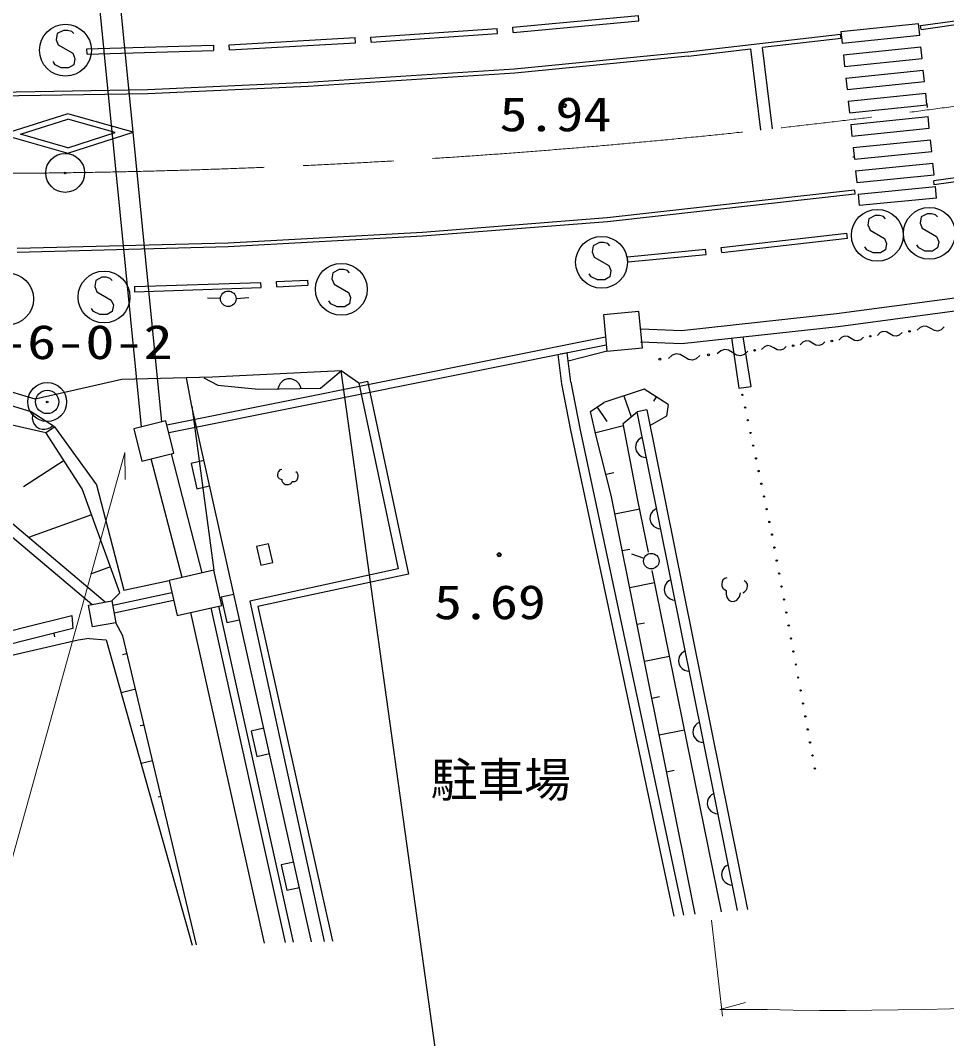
# Model space of a CAD drawing. Units: millimetres, scale not verified. Extents: x 40000 to 680000, y 20000 to 380000.
# Drawn here: x 338238 to 373962, y 260011 to 299272 of the extents above; entities that cross this region are included whole.
import ezdxf
from ezdxf.enums import TextEntityAlignment as Align

# ---------------------------------------------------------------- set-up
doc = ezdxf.new("R2010")
doc.units = ezdxf.units.MM
doc.header["$LTSCALE"] = 1000
doc.linetypes.add('CHAIN', pattern=[18.5, 12, -1.5, 3.5, -1.5])
for name, color, linetype, lineweight in [('M-BGD', 7, 'Continuous', 25), ('M-BGD-EXST', 7, 'Continuous', 25), ('M-BMK', 2, 'CHAIN', 13), ('M-BMK-SRVR', 3, 'Continuous', 25), ('M-STR-HTXT', 7, 'Continuous', 13), ('M-STR-STRC', 7, 'Continuous', 25)]:
    doc.layers.add(name, color=color, linetype=linetype, lineweight=lineweight)
doc.styles.add('ＭＳ ゴシック', font='')
doc.styles.get('ＭＳ ゴシック').set_extended_font_data('MS Gothic')

msp = doc.modelspace()

# ---------------------------------------------------------------- linework, layer by layer
at = {"layer": 'M-BGD'}
for p, q in [((342904, 283594), (341051, 302322)), ((343689, 283790), (341851, 302365)), ((372958, 299069), (378581, 299863)), ((372979, 298920), (378603, 299714)), ((369887, 298838), (372876, 299153)), ((369887, 298838), (369934, 298390)), ((372922, 298704), (372876, 299153)), ((372979, 298920), (372958, 299069)), ((369873, 298725), (363975, 298045)), ((369890, 298576), (366856, 298226)), ((369890, 298576), (369873, 298725)), ((369934, 298390), (372922, 298704)), ((363975, 298045), (357301, 297392)), ((363991, 297896), (366409, 298175)), ((366797, 295038), (366409, 298175)), ((367244, 295091), (366856, 298226)), ((369981, 297943), (372969, 298256)), ((373015, 297807), (372969, 298256)), ((363991, 297896), (357313, 297242)), ((369981, 297943), (370028, 297496)), ((370028, 297496), (373015, 297807)), ((357301, 297392), (349324, 296878)), ((357313, 297242), (349332, 296728)), ((370075, 297049), (373062, 297358)), ((373108, 296910), (373062, 297358)), ((349324, 296878), (343147, 296593)), ((370075, 297049), (370122, 296601)), ((370122, 296601), (373108, 296910)), ((343147, 296593), (335373, 296463)), ((343152, 296443), (335374, 296313)), ((349332, 296728), (343152, 296443)), ((370169, 296154), (373155, 296461)), ((373201, 296012), (373155, 296461)), ((370169, 296154), (370216, 295707)), ((373229, 295916), (373208, 296065)), ((340062, 295675), (337549, 294877)), ((342587, 294968), (340062, 295675)), ((370216, 295707), (373201, 296012)), ((338239, 294886), (340065, 295467)), ((341897, 294954), (340065, 295467)), ((370263, 295259), (373248, 295564)), ((370263, 295259), (370310, 294812)), ((373294, 295115), (373248, 295564)), ((337549, 294877), (340073, 294149)), ((340069, 294359), (338239, 294886)), ((340069, 294359), (341897, 294954)), ((340073, 294149), (342587, 294968)), ((370310, 294812), (373294, 295115)), ((370357, 294365), (373340, 294666)), ((373387, 294218), (373340, 294666)), ((370357, 294365), (370404, 293918)), ((370404, 293918), (373387, 294218)), ((370349, 294013), (370393, 294017)), ((370451, 293470), (373433, 293769)), ((373480, 293320), (373433, 293769)), ((370451, 293470), (370498, 293023)), ((370498, 293023), (373480, 293320)), ((376523, 293504), (373463, 293082)), ((377336, 293465), (373484, 292933)), ((373484, 292933), (373463, 293082)), ((370409, 292725), (360867, 291656)), ((370426, 292576), (360881, 291507)), ((370409, 292725), (370426, 292576)), ((370545, 292576), (373526, 292872)), ((370545, 292576), (370592, 292128)), ((373573, 292423), (373526, 292872)), ((373573, 292423), (370592, 292128)), ((360867, 291656), (353742, 291098)), ((360881, 291507), (353752, 290948)), ((353742, 291098), (346249, 290688)), ((353752, 290948), (346255, 290539)), ((346249, 290688), (338118, 290477)), ((346255, 290539), (338120, 290327)), ((346556, 288554), (347055, 288581)), ((369713, 287965), (375677, 288761)), ((345957, 288547), (345457, 288564)), ((369773, 287469), (375746, 288265)), ((362091, 288049), (360723, 287917)), ((360723, 287917), (360858, 286513)), ((362226, 286645), (362091, 288049)), ((363735, 287320), (369713, 287965)), ((363752, 286819), (369773, 287469)), ((372942, 287436), (372825, 287321)), ((373069, 287487), (372942, 287436)), ((373204, 287471), (373069, 287487)), ((373348, 287391), (373204, 287471)), ((373871, 287461), (373754, 287345)), ((360805, 287062), (343891, 283669)), ((362179, 287382), (363735, 287320)), ((365668, 287026), (365949, 285092)), ((366427, 285160), (366116, 287074)), ((369909, 287049), (369801, 286945)), ((370025, 287093), (369909, 287049)), ((370148, 287078), (370025, 287093)), ((370278, 287003), (370148, 287078)), ((370754, 287061), (370646, 286958)), ((371398, 287231), (371290, 287127)), ((371514, 287275), (371398, 287231)), ((371637, 287260), (371514, 287275)), ((371767, 287185), (371637, 287260)), ((371897, 287110), (371767, 287185)), ((372019, 287095), (371897, 287110)), ((372135, 287139), (372019, 287095)), ((372243, 287243), (372135, 287139)), ((373492, 287310), (373348, 287391)), ((373627, 287295), (373492, 287310)), ((373754, 287345), (373627, 287295)), ((343964, 283377), (360834, 286762)), ((360858, 286513), (362226, 286645)), ((362159, 286883), (363752, 286819)), ((366931, 286686), (366823, 286582)), ((367047, 286730), (366931, 286686)), ((367170, 286715), (367047, 286730)), ((367300, 286640), (367170, 286715)), ((367430, 286566), (367300, 286640)), ((367776, 286698), (367668, 286595)), ((368420, 286868), (368312, 286764)), ((368536, 286912), (368420, 286868)), ((368659, 286897), (368536, 286912)), ((368789, 286822), (368659, 286897)), ((368919, 286747), (368789, 286822)), ((369041, 286732), (368919, 286747)), ((369157, 286776), (369041, 286732)), ((369265, 286880), (369157, 286776)), ((370408, 286929), (370278, 287003)), ((370530, 286913), (370408, 286929)), ((370646, 286958), (370530, 286913)), ((359124, 285260), (358978, 286390)), ((359415, 286464), (359058, 286404)), ((359470, 285316), (359323, 286449)), ((360865, 286514), (359363, 286138)), ((363379, 286367), (363238, 286240)), ((363527, 286419), (363379, 286367)), ((363681, 286395), (363527, 286419)), ((363843, 286295), (363681, 286395)), ((364005, 286195), (363843, 286295)), ((364307, 286223), (364160, 286171)), ((364449, 286350), (364307, 286223)), ((365249, 286534), (365112, 286410)), ((365393, 286584), (365249, 286534)), ((365544, 286561), (365393, 286584)), ((365701, 286464), (365544, 286561)), ((365859, 286367), (365701, 286464)), ((366010, 286343), (365859, 286367)), ((366154, 286393), (366010, 286343)), ((366291, 286517), (366154, 286393)), ((367552, 286550), (367430, 286566)), ((367668, 286595), (367552, 286550)), ((364160, 286171), (364005, 286195)), ((344639, 285490), (342145, 285420)), ((345642, 285521), (344639, 285490)), ((344850, 284393), (344639, 285490)), ((345313, 285484), (345853, 285205)), ((350604, 285755), (345642, 285521)), ((348539, 285448), (348431, 285411)), ((348683, 285450), (348539, 285448)), ((348791, 285415), (348683, 285450)), ((349816, 285085), (350604, 285755)), ((351287, 285285), (350604, 285755)), ((338806, 284662), (336697, 285303)), ((342145, 285420), (338806, 284662)), ((345853, 285205), (347416, 285057)), ((347416, 285057), (349816, 285085)), ((348200, 285174), (348166, 285066)), ((348253, 285265), (348200, 285174)), ((348342, 285356), (348253, 285265)), ((348431, 285411), (348342, 285356)), ((348882, 285362), (348791, 285415)), ((348973, 285273), (348882, 285362)), ((349028, 285184), (348973, 285273)), ((349065, 285076), (349028, 285184)), ((351287, 285285), (351629, 285357)), ((351287, 285285), (352803, 278126)), ((351629, 285357), (353204, 277925)), ((359473, 283470), (359124, 285260)), ((359470, 285316), (359816, 283538)), ((362294, 285055), (360743, 284532)), ((363222, 284455), (362294, 285055)), ((365949, 285092), (366427, 285160)), ((338660, 284184), (336620, 284803)), ((361518, 284794), (361790, 283986)), ((362758, 284755), (362653, 284593)), ((349466, 263747), (344850, 284393)), ((344850, 284393), (345704, 278071)), ((360230, 284193), (360743, 284532)), ((360487, 284363), (360859, 283800)), ((362399, 284258), (362026, 284183)), ((362399, 284258), (366275, 264985)), ((363222, 284455), (363158, 284016)), ((336706, 283953), (339226, 283383)), ((339557, 283606), (338660, 284184)), ((338702, 284028), (338699, 283923)), ((338699, 283923), (338726, 283799)), ((338730, 284138), (338702, 284028)), ((360446, 283242), (360230, 284193)), ((361485, 283732), (362026, 284183)), ((365894, 264951), (362026, 284183)), ((363158, 284016), (362521, 283653)), ((338726, 283799), (338772, 283705)), ((338772, 283705), (338844, 283616)), ((338844, 283616), (338965, 283538)), ((338965, 283538), (339075, 283510)), ((339075, 283510), (339180, 283507)), ((339180, 283507), (339304, 283534)), ((339226, 283383), (339557, 283606)), ((339304, 283534), (339399, 283580)), ((339399, 283580), (339487, 283651)), ((339557, 283606), (341170, 281365)), ((343851, 283830), (342610, 283521)), ((342610, 283521), (342919, 282280)), ((344160, 282589), (343851, 283830)), ((359816, 283538), (363807, 264766)), ((360429, 283385), (361501, 283649)), ((362056, 280768), (361485, 283732)), ((340623, 281211), (339226, 283383)), ((361292, 274915), (359473, 283470)), ((361027, 280961), (360446, 283242)), ((361027, 280961), (360446, 283242)), ((362067, 283088), (362004, 282994)), ((362136, 283151), (362067, 283088)), ((362224, 283201), (362136, 283151)), ((361973, 282906), (361961, 282806)), ((361961, 282806), (361986, 282680)), ((362004, 282994), (361973, 282906)), ((339924, 282297), (338358, 281289)), ((342919, 282280), (344160, 282589)), ((344473, 277792), (343285, 282371)), ((345254, 277969), (344061, 282565)), ((345318, 282300), (344830, 282191)), ((361986, 282680), (362036, 282592)), ((362036, 282592), (362099, 282523)), ((362099, 282523), (362193, 282461)), ((362193, 282461), (362281, 282429)), ((362281, 282429), (362381, 282417)), ((344830, 282191), (345048, 281215)), ((348251, 281939), (348193, 281884)), ((348320, 281959), (348251, 281939)), ((348166, 281824), (348155, 281761)), ((348155, 281761), (348160, 281695)), ((348160, 281695), (348183, 281642)), ((348193, 281884), (348166, 281824)), ((348183, 281642), (348225, 281602)), ((348225, 281602), (348285, 281576)), ((348285, 281576), (348316, 281570)), ((348316, 281570), (348324, 281520)), ((348324, 281520), (348347, 281467)), ((348823, 281497), (348876, 281520)), ((348913, 281822), (348856, 281865)), ((348876, 281520), (348916, 281562)), ((348949, 281751), (348913, 281822)), ((348916, 281562), (348943, 281622)), ((348943, 281622), (348954, 281685)), ((348954, 281685), (348949, 281751)), ((360828, 281769), (361126, 281842)), ((342073, 277194), (340623, 281211)), ((341170, 281365), (342224, 277301)), ((345048, 281215), (345536, 281324)), ((348347, 281467), (348402, 281409)), ((348402, 281409), (348462, 281382)), ((348462, 281382), (348525, 281371)), ((348525, 281371), (348575, 281378)), ((348575, 281378), (348644, 281399)), ((348644, 281399), (348681, 281425)), ((348681, 281425), (348702, 281453)), ((348702, 281453), (348726, 281498)), ((348726, 281498), (348758, 281492)), ((348758, 281492), (348823, 281497)), ((364258, 264806), (361027, 280961)), ((362462, 278765), (362056, 280768)), ((341508, 276839), (337208, 280465)), ((361169, 280250), (362132, 280443)), ((362620, 280341), (362557, 280247)), ((362689, 280404), (362620, 280341)), ((362776, 280454), (362689, 280404)), ((340996, 276748), (337037, 280086)), ((340986, 280206), (338556, 279329)), ((362526, 280159), (362513, 280058)), ((362513, 280058), (362538, 279933)), ((362557, 280247), (362526, 280159)), ((362538, 279933), (362589, 279845)), ((362589, 279845), (362652, 279776)), ((362652, 279776), (362746, 279713)), ((362746, 279713), (362834, 279682)), ((362834, 279682), (362934, 279670)), ((347809, 279093), (347340, 278981)), ((347340, 278981), (347511, 278263)), ((347980, 278375), (347809, 279093)), ((361453, 278829), (361741, 278886)), ((347511, 278263), (347980, 278375)), ((362290, 278524), (361820, 278696)), ((341711, 278198), (340949, 277923)), ((345704, 278071), (343978, 277679)), ((346012, 276712), (345704, 278071)), ((352803, 278126), (347082, 276874)), ((365278, 264896), (362604, 278065)), ((342224, 277301), (343978, 277679)), ((343978, 277679), (344286, 276321)), ((353204, 277925), (348937, 277013)), ((361738, 277408), (362699, 277600)), ((363172, 277593), (363109, 277499)), ((363241, 277656), (363172, 277593)), ((363329, 277707), (363241, 277656)), ((365299, 277628), (365285, 277549)), ((365332, 277703), (365299, 277628)), ((365402, 277752), (365332, 277703)), ((365488, 277777), (365402, 277752)), ((366229, 277606), (366157, 277659)), ((366278, 277537), (366229, 277606)), ((341770, 276886), (342073, 277194)), ((341799, 276722), (344083, 277215)), ((363078, 277411), (363066, 277311)), ((363066, 277311), (363091, 277185)), ((363109, 277499), (363078, 277411)), ((365285, 277549), (365291, 277467)), ((365291, 277467), (365336, 277378)), ((365336, 277378), (365388, 277328)), ((365388, 277328), (365463, 277294)), ((365463, 277294), (365453, 277235)), ((365453, 277235), (365455, 277133)), ((366004, 277138), (366015, 277197)), ((366097, 277203), (366163, 277232)), ((366163, 277232), (366236, 277300)), ((366236, 277300), (366270, 277375)), ((366270, 277375), (366284, 277454)), ((366284, 277454), (366278, 277537)), ((340868, 276726), (341770, 276886)), ((341770, 276886), (341918, 276049)), ((341851, 276427), (344149, 276923)), ((346472, 277139), (345984, 277030)), ((345984, 277030), (346202, 276054)), ((347082, 276874), (349959, 263761)), ((348937, 277013), (347391, 276677)), ((363091, 277185), (363141, 277098)), ((363141, 277098), (363204, 277029)), ((363204, 277029), (363298, 276966)), ((363298, 276966), (363386, 276935)), ((363386, 276935), (363487, 276922)), ((365455, 277133), (365481, 277048)), ((365481, 277048), (365510, 276981)), ((365510, 276981), (365578, 276909)), ((365578, 276909), (365673, 276871)), ((365673, 276871), (365775, 276874)), ((365775, 276874), (365864, 276919)), ((365864, 276919), (365914, 276971)), ((365914, 276971), (365967, 277043)), ((365967, 277043), (366004, 277138)), ((341017, 275889), (340868, 276726)), ((344286, 276321), (346012, 276712)), ((347650, 263697), (344810, 276439)), ((348465, 263720), (345590, 276616)), ((345874, 276681), (348764, 263728)), ((347391, 276677), (350273, 263770)), ((338362, 275859), (340227, 276331)), ((340227, 276331), (340260, 275823)), ((341918, 276049), (341017, 275889)), ((342195, 275546), (341918, 276049)), ((346202, 276054), (346690, 276163)), ((362022, 275987), (362311, 276044)), ((340260, 275823), (332901, 273965)), ((332952, 274483), (338362, 275859)), ((339524, 275637), (339558, 275503)), ((340467, 275372), (333088, 273688)), ((340896, 275440), (340467, 275372)), ((340896, 275440), (341551, 275383)), ((341551, 275383), (344865, 263620)), ((345025, 263625), (342195, 275546)), ((342359, 274857), (342173, 274813)), ((363456, 264735), (361292, 274915)), ((363725, 274846), (363662, 274752)), ((363794, 274909), (363725, 274846)), ((363881, 274959), (363794, 274909)), ((362306, 274565), (363275, 274759)), ((363631, 274664), (363618, 274564)), ((363618, 274564), (363644, 274438)), ((363662, 274752), (363631, 274664)), ((363644, 274438), (363694, 274350)), ((363694, 274350), (363757, 274281)), ((363757, 274281), (363851, 274219)), ((363851, 274219), (363939, 274187)), ((363939, 274187), (364039, 274175)), ((342686, 273480), (342125, 273347)), ((362590, 273144), (362882, 273202)), ((343013, 272102), (342862, 272067)), ((364277, 272099), (364215, 272005)), ((364346, 272162), (364277, 272099)), ((364434, 272212), (364346, 272162)), ((347626, 271977), (347138, 271868)), ((347138, 271868), (347356, 270892)), ((362874, 271723), (363852, 271918)), ((364183, 271917), (364171, 271816)), ((364171, 271816), (364196, 271691)), ((364215, 272005), (364183, 271917)), ((364196, 271691), (364246, 271603)), ((364246, 271603), (364309, 271534)), ((364309, 271534), (364403, 271471)), ((364403, 271471), (364491, 271440)), ((364491, 271440), (364592, 271428)), ((347356, 270892), (347844, 271001)), ((343340, 270725), (342893, 270619)), ((363159, 270302), (363453, 270360)), ((343666, 269348), (343550, 269320)), ((364830, 269351), (364767, 269257)), ((364899, 269414), (364830, 269351)), ((364987, 269464), (364899, 269414)), ((364736, 269169), (364723, 269069)), ((364723, 269069), (364749, 268943)), ((364767, 269257), (364736, 269169)), ((364749, 268943), (364799, 268856)), ((364799, 268856), (364862, 268787)), ((364862, 268787), (364956, 268724)), ((364956, 268724), (365044, 268693)), ((365044, 268693), (365144, 268680)), ((348780, 266816), (348292, 266707)), ((348292, 266707), (348511, 265731)), ((365382, 266604), (365320, 266510)), ((365451, 266667), (365382, 266604)), ((365539, 266717), (365451, 266667)), ((365288, 266422), (365276, 266321)), ((365276, 266321), (365301, 266196)), ((365320, 266510), (365288, 266422)), ((365301, 266196), (365352, 266108)), ((348511, 265731), (348998, 265840)), ((365352, 266108), (365414, 266039)), ((365414, 266039), (365509, 265977)), ((365509, 265977), (365597, 265945)), ((365597, 265945), (365697, 265933))]:
    msp.add_line(p, q, dxfattribs=at)
for centre, radius in [((359224, 295988), 75), ((359224, 295988), 45), ((346256, 288537), 300), ((371022, 287094), 30), ((372530, 287281), 33), ((368044, 286731), 30), ((369533, 286913), 30), ((362897, 286209), 38), ((364780, 286380), 37), ((366555, 286550), 30), ((366086, 284833), 25), ((366190, 284343), 25), ((366293, 283853), 25), ((366397, 283363), 25), ((366501, 282874), 25), ((366605, 282384), 25), ((366708, 281894), 25), ((366812, 281405), 25), ((366915, 280915), 25), ((367019, 280425), 25), ((367123, 279935), 25), ((367226, 279446), 25), ((367318, 278945), 25), ((356703, 278668), 75), ((356703, 278668), 45), ((362571, 278421), 300), ((367410, 278444), 25), ((367502, 277943), 25), ((367593, 277442), 25), ((367685, 276941), 25), ((367777, 276440), 25), ((367869, 275939), 25), ((367961, 275438), 25), ((368052, 274937), 25), ((368144, 274436), 25), ((368236, 273936), 25), ((368328, 273435), 25), ((368420, 272934), 25), ((368511, 272433), 25), ((368603, 271932), 25), ((368695, 271431), 25), ((368787, 270930), 25), ((368878, 270429), 25)]:
    msp.add_circle(centre, radius, dxfattribs=at)
at = {"layer": 'M-BGD-EXST'}
for p, q in [((339897, 298883), (339657, 298763)), ((340057, 298883), (339897, 298883)), ((340217, 298843), (340057, 298883)), ((340297, 298763), (340217, 298843)), ((339657, 298763), (339617, 298523)), ((339617, 298523), (339697, 298323)), ((339697, 298323), (340257, 298003)), ((340257, 298003), (340337, 297803)), ((340812, 297971), (340806, 298171)), ((339577, 297563), (339497, 297683)), ((340337, 297803), (340297, 297563)), ((339817, 297443), (339577, 297563)), ((340097, 297443), (339817, 297443)), ((340297, 297563), (340097, 297443)), ((371207, 291745), (370967, 291625)), ((371367, 291745), (371207, 291745)), ((371527, 291705), (371367, 291745)), ((373215, 291819), (372975, 291699)), ((373375, 291819), (373215, 291819)), ((373535, 291779), (373375, 291819)), ((373615, 291699), (373535, 291779)), ((370967, 291625), (370927, 291385)), ((370927, 291385), (371007, 291185)), ((371607, 291625), (371527, 291705)), ((372975, 291699), (372935, 291459)), ((372935, 291459), (373015, 291259)), ((371007, 291185), (371567, 290865)), ((373015, 291259), (373575, 290939)), ((373575, 290939), (373655, 290739)), ((360333, 290584), (360293, 290344)), ((360573, 290704), (360333, 290584)), ((360733, 290704), (360573, 290704)), ((360893, 290664), (360733, 290704)), ((360973, 290584), (360893, 290664)), ((370887, 290425), (370807, 290545)), ((371567, 290865), (371647, 290665)), ((371647, 290665), (371607, 290425)), ((372895, 290499), (372815, 290619)), ((373655, 290739), (373615, 290499)), ((360293, 290344), (360373, 290144)), ((361669, 289961), (361650, 290160)), ((371127, 290305), (370887, 290425)), ((371407, 290305), (371127, 290305)), ((371607, 290425), (371407, 290305)), ((373135, 290379), (372895, 290499)), ((373415, 290379), (373135, 290379)), ((373615, 290499), (373415, 290379)), ((360373, 290144), (360933, 289824)), ((360933, 289824), (361013, 289624)), ((341384, 289365), (341144, 289245)), ((341544, 289365), (341384, 289365)), ((341704, 289325), (341544, 289365)), ((350295, 289543), (350255, 289303)), ((350535, 289663), (350295, 289543)), ((350695, 289663), (350535, 289663)), ((350855, 289623), (350695, 289663)), ((350935, 289543), (350855, 289623)), ((360253, 289384), (360173, 289504)), ((360493, 289264), (360253, 289384)), ((360973, 289384), (360773, 289264)), ((361013, 289624), (360973, 289384)), ((341144, 289245), (341104, 289005)), ((341104, 289005), (341184, 288805)), ((341784, 289245), (341704, 289325)), ((350255, 289303), (350335, 289103)), ((350335, 289103), (350895, 288783)), ((360773, 289264), (360493, 289264)), ((341184, 288805), (341744, 288485)), ((350895, 288783), (350975, 288583)), ((350975, 288583), (350935, 288343)), ((341744, 288485), (341824, 288285)), ((341824, 288285), (341784, 288045)), ((350215, 288343), (350135, 288463)), ((350455, 288223), (350215, 288343)), ((350735, 288223), (350455, 288223)), ((350935, 288343), (350735, 288223)), ((341064, 288045), (340984, 288165)), ((341304, 287925), (341064, 288045)), ((341584, 287925), (341304, 287925)), ((341784, 288045), (341584, 287925))]:
    msp.add_line(p, q, dxfattribs=at)
for centre in [(339977, 298123), (371287, 290985), (373295, 291059), (360653, 289944), (350615, 288903), (337746, 288531), (341464, 288605)]:
    msp.add_circle(centre, 1000, dxfattribs=at)
at = {"layer": 'M-BMK'}
msp.add_arc((336057, 576519), 283150, 269.91748, 287.33734, dxfattribs=at)
at = {"layer": 'M-BMK-SRVR'}
for centre, radius in [((339967, 293391), 750), ((339967, 293391), 30), ((339273, 284559), 750), ((339273, 284559), 450), ((339273, 284559), 30)]:
    msp.add_circle(centre, radius, dxfattribs=at)
at = {"layer": 'M-STR-HTXT'}
for p, q in [((337864, 266762), (342273, 282609)), ((342273, 282609), (342275, 281570)), ((364889, 264584), (365314, 260878)), ((365209, 261130), (366209, 261409)), ((367037, 261128), (365209, 261130))]:
    msp.add_line(p, q, dxfattribs=at)
msp.add_arc((369908, 399500), 138401, 268.81122, 295.49609, dxfattribs=at)
at = {"layer": 'M-STR-STRC'}
for p, q in [((357232, 299009), (362072, 299459)), ((357250, 298809), (362091, 299260)), ((362091, 299260), (362072, 299459)), ((351750, 298630), (356626, 298960)), ((356639, 298760), (356626, 298960)), ((357250, 298809), (357232, 299009)), ((346289, 298332), (351152, 298610)), ((346300, 298132), (351164, 298411)), ((351164, 298411), (351152, 298610)), ((351764, 298430), (351750, 298630)), ((351764, 298430), (356639, 298760)), ((340806, 298171), (345684, 298313)), ((340812, 297971), (340806, 298171)), ((340812, 297971), (345690, 298113)), ((345684, 298313), (345690, 298113)), ((346300, 298132), (346289, 298332)), ((365264, 290519), (370113, 291071)), ((370135, 290872), (370113, 291071)), ((365286, 290320), (370135, 290872)), ((361650, 290160), (364662, 290449)), ((361669, 289961), (361650, 290160)), ((361669, 289961), (364681, 290250)), ((364681, 290250), (364662, 290449)), ((365286, 290320), (365264, 290519)), ((342637, 289005), (347518, 289170)), ((342637, 289005), (342644, 288805)), ((342644, 288805), (347525, 288970)), ((347525, 288970), (347518, 289170)), ((348121, 289202), (349316, 289260)), ((348131, 289002), (348121, 289202)), ((348131, 289002), (349325, 289060)), ((349316, 289260), (349325, 289060)), ((355369, 251508), (350604, 285755))]:
    msp.add_line(p, q, dxfattribs=at)

# ---------------------------------------------------------------- texts
at = {"layer": 'M-BGD', "style": 'ＭＳ ゴシック', "width": 1.2}
for s, p in [('5.94', (356717, 294600)), ('5.69', (354192, 275788))]:
    msp.add_text(s, height=1320, dxfattribs=at).set_placement(p, align=Align.BOTTOM_LEFT)
at = {"layer": 'M-BGD', "style": 'ＭＳ ゴシック'}
msp.add_text('駐車場', height=1320, dxfattribs=at).set_placement((354066, 268934), align=Align.BOTTOM_LEFT)
at = {"layer": 'M-BMK-SRVR', "style": 'ＭＳ ゴシック', "width": 1.25}
msp.add_text('164-6-0-2', height=1320, dxfattribs=at).set_placement((334009, 285816), align=Align.BOTTOM_LEFT)

doc.saveas('drawing.dxf')
